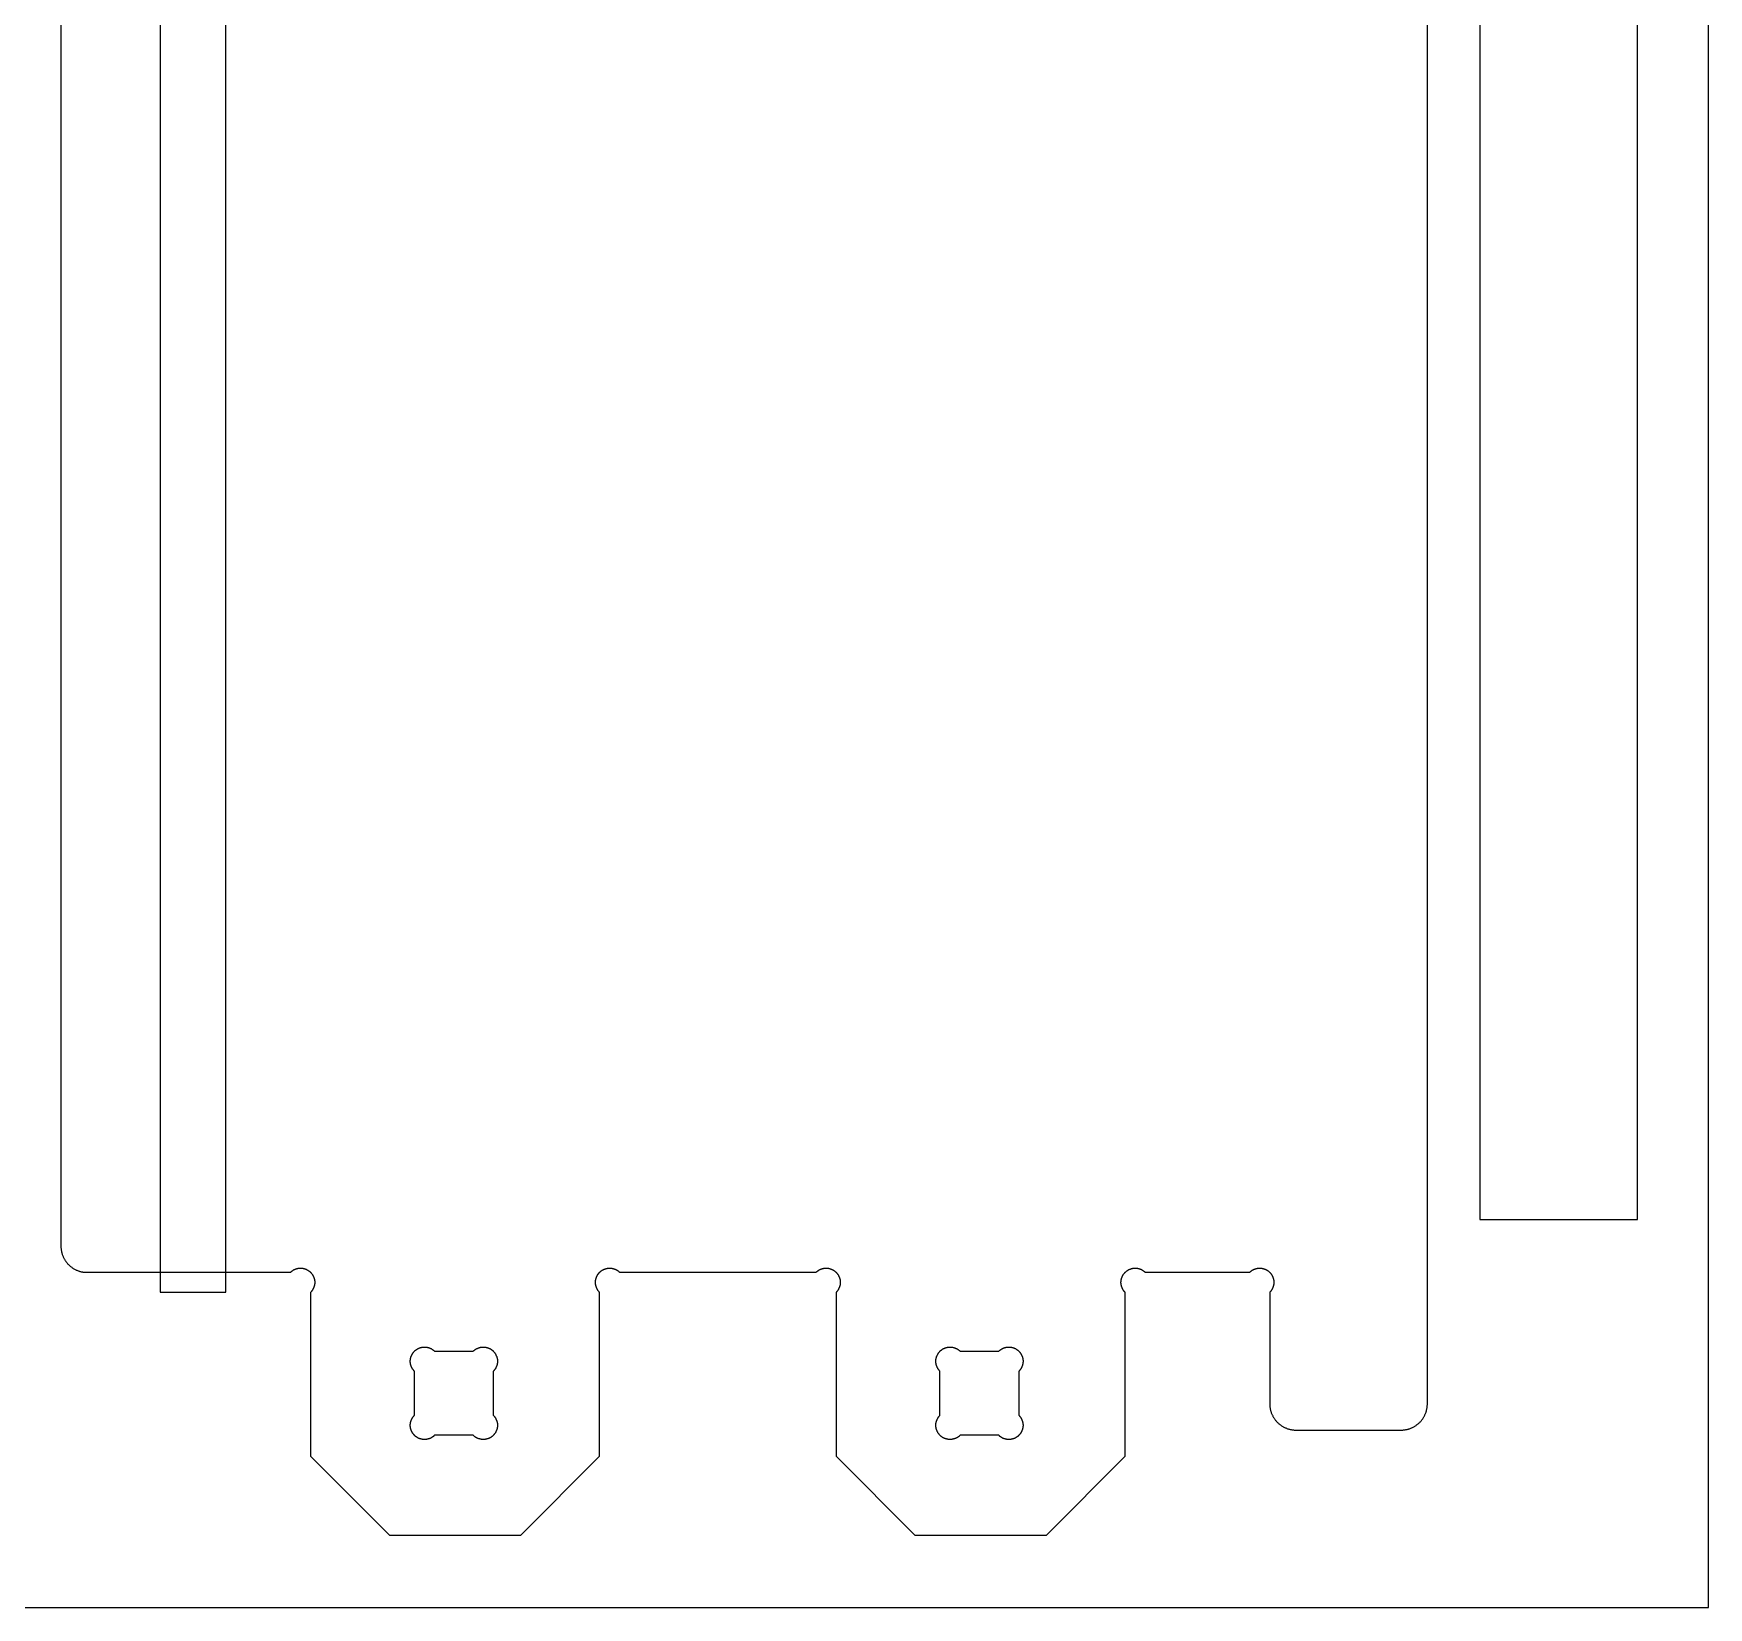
# Model space of a CAD drawing. Header units: inches. Extents: x -71.1 to 24.9, y -42.3 to 5.7.
# Drawn here: x 8.99 to 24.93, y -42.25 to -27.28 of the extents above; entities that cross this region are included whole.
import ezdxf

# ---------------------------------------------------------------- set-up
doc = ezdxf.new("R2010")
doc.units = ezdxf.units.IN
doc.header["$LTSCALE"] = 0.03937
doc.header["$MEASUREMENT"] = 0
for name, color, linetype, true_color in [('Default', 7, 'Continuous', 0x000000), ('pocket', 7, 'Continuous', 0x000000), ('profile - inside', 7, 'Continuous', 0x000000), ('profile - outside', 7, 'Continuous', 0x000000)]:
    doc.layers.add(name, color=color, linetype=linetype, true_color=true_color)

msp = doc.modelspace()

# ---------------------------------------------------------------- linework, layer by layer
at = {"layer": 'Default'}
msp.add_lwpolyline([(24.927, -42.253), (24.927, 5.747), (-71.073, 5.747), (-71.073, -42.253), (24.927, -42.253)], dxfattribs=at)
at = {"layer": 'pocket'}
for points in [[(10.196, -14.876), (10.196, -39.254)], [(10.821, -39.254), (10.821, -14.876)], [(10.196, -39.254), (10.821, -39.254)]]:
    msp.add_lwpolyline(points, dxfattribs=at)
at = {"layer": 'profile - inside'}
for points in [[(13.406, -39.911), (13.406, -39.914), (13.406, -39.917), (13.406, -39.92), (13.405, -39.923), (13.405, -39.926), (13.405, -39.929), (13.404, -39.932), (13.404, -39.935), (13.403, -39.938), (13.402, -39.942), (13.402, -39.945), (13.401, -39.948), (13.4, -39.951), (13.399, -39.954), (13.398, -39.957), (13.396, -39.96), (13.395, -39.964), (13.394, -39.967), (13.392, -39.97), (13.391, -39.973), (13.389, -39.976), (13.388, -39.979), (13.386, -39.982), (13.384, -39.985), (13.382, -39.987), (13.38, -39.99), (13.378, -39.993), (13.376, -39.996), (13.374, -39.998), (13.371, -40.001), (13.369, -40.004), (13.366, -40.006), (13.366, -40.424), (13.369, -40.427), (13.371, -40.429), (13.374, -40.432), (13.376, -40.435), (13.378, -40.437), (13.38, -40.44), (13.382, -40.443), (13.384, -40.446), (13.386, -40.449), (13.388, -40.452), (13.389, -40.455), (13.391, -40.458), (13.392, -40.461), (13.394, -40.464), (13.395, -40.467), (13.396, -40.47), (13.398, -40.473), (13.399, -40.476), (13.4, -40.48), (13.401, -40.483), (13.402, -40.486), (13.402, -40.489), (13.403, -40.492), (13.404, -40.495), (13.404, -40.498), (13.405, -40.501), (13.405, -40.505), (13.405, -40.508), (13.406, -40.511), (13.406, -40.514), (13.406, -40.517), (13.406, -40.52), (13.406, -40.523), (13.406, -40.526), (13.406, -40.529), (13.405, -40.532), (13.405, -40.535), (13.405, -40.538), (13.404, -40.541), (13.404, -40.544), (13.403, -40.548), (13.402, -40.551), (13.402, -40.554), (13.401, -40.557), (13.4, -40.56), (13.399, -40.563), (13.398, -40.566), (13.396, -40.569), (13.395, -40.573), (13.394, -40.576), (13.392, -40.579), (13.391, -40.582), (13.389, -40.585), (13.388, -40.588), (13.386, -40.591), (13.384, -40.594), (13.382, -40.597), (13.38, -40.599), (13.378, -40.602), (13.376, -40.605), (13.374, -40.608), (13.371, -40.61), (13.369, -40.613), (13.366, -40.615), (13.364, -40.618), (13.361, -40.62), (13.359, -40.622), (13.356, -40.625), (13.353, -40.627), (13.351, -40.629), (13.348, -40.631), (13.345, -40.633), (13.342, -40.635), (13.339, -40.636), (13.336, -40.638), (13.333, -40.64), (13.33, -40.641), (13.327, -40.643), (13.324, -40.644), (13.321, -40.645), (13.318, -40.647), (13.314, -40.648), (13.311, -40.649), (13.308, -40.65), (13.305, -40.65), (13.302, -40.651), (13.299, -40.652), (13.296, -40.653), (13.292, -40.653), (13.289, -40.654), (13.286, -40.654), (13.283, -40.654), (13.28, -40.654), (13.277, -40.655), (13.274, -40.655), (13.271, -40.655), (13.268, -40.655), (13.265, -40.655), (13.262, -40.654), (13.259, -40.654), (13.256, -40.654), (13.253, -40.654), (13.25, -40.653), (13.246, -40.653), (13.243, -40.652), (13.24, -40.651), (13.237, -40.65), (13.234, -40.65), (13.231, -40.649), (13.228, -40.648), (13.224, -40.647), (13.221, -40.645), (13.218, -40.644), (13.215, -40.643), (13.212, -40.641), (13.209, -40.64), (13.206, -40.638), (13.203, -40.636), (13.2, -40.635), (13.197, -40.633), (13.194, -40.631), (13.191, -40.629), (13.189, -40.627), (13.186, -40.625), (13.183, -40.622), (13.181, -40.62), (13.178, -40.618), (13.175, -40.615), (12.807, -40.615), (12.805, -40.618), (12.802, -40.62), (12.8, -40.622), (12.797, -40.625), (12.794, -40.627), (12.791, -40.629), (12.789, -40.631), (12.786, -40.633), (12.783, -40.635), (12.78, -40.636), (12.777, -40.638), (12.774, -40.64), (12.771, -40.641), (12.768, -40.643), (12.765, -40.644), (12.762, -40.645), (12.758, -40.647), (12.755, -40.648), (12.752, -40.649), (12.749, -40.65), (12.746, -40.65), (12.743, -40.651), (12.74, -40.652), (12.736, -40.653), (12.733, -40.653), (12.73, -40.654), (12.727, -40.654), (12.724, -40.654), (12.721, -40.654), (12.718, -40.655), (12.715, -40.655), (12.712, -40.655), (12.709, -40.655), (12.706, -40.655), (12.703, -40.654), (12.7, -40.654), (12.697, -40.654), (12.694, -40.654), (12.69, -40.653), (12.687, -40.653), (12.684, -40.652), (12.681, -40.651), (12.678, -40.65), (12.675, -40.65), (12.672, -40.649), (12.668, -40.648), (12.665, -40.647), (12.662, -40.645), (12.659, -40.644), (12.656, -40.643), (12.653, -40.641), (12.65, -40.64), (12.647, -40.638), (12.644, -40.636), (12.641, -40.635), (12.638, -40.633), (12.635, -40.631), (12.632, -40.629), (12.63, -40.627), (12.627, -40.625), (12.624, -40.622), (12.621, -40.62), (12.619, -40.618), (12.616, -40.615), (12.614, -40.613), (12.612, -40.61), (12.609, -40.608), (12.607, -40.605), (12.605, -40.602), (12.603, -40.599), (12.601, -40.597), (12.599, -40.594), (12.597, -40.591), (12.595, -40.588), (12.594, -40.585), (12.592, -40.582), (12.59, -40.579), (12.589, -40.576), (12.588, -40.573), (12.586, -40.569), (12.585, -40.566), (12.584, -40.563), (12.583, -40.56), (12.582, -40.557), (12.581, -40.554), (12.58, -40.551), (12.58, -40.548), (12.579, -40.544), (12.579, -40.541), (12.578, -40.538), (12.578, -40.535), (12.577, -40.532), (12.577, -40.529), (12.577, -40.526), (12.577, -40.523), (12.577, -40.52), (12.577, -40.517), (12.577, -40.514), (12.577, -40.511), (12.577, -40.508), (12.578, -40.505), (12.578, -40.501), (12.579, -40.498), (12.579, -40.495), (12.58, -40.492), (12.58, -40.489), (12.581, -40.486), (12.582, -40.483), (12.583, -40.48), (12.584, -40.476), (12.585, -40.473), (12.586, -40.47), (12.588, -40.467), (12.589, -40.464), (12.59, -40.461), (12.592, -40.458), (12.594, -40.455), (12.595, -40.452), (12.597, -40.449), (12.599, -40.446), (12.601, -40.443), (12.603, -40.44), (12.605, -40.437), (12.607, -40.435), (12.609, -40.432), (12.612, -40.429), (12.614, -40.427), (12.616, -40.424), (12.616, -40.006), (12.614, -40.004), (12.612, -40.001), (12.609, -39.998), (12.607, -39.996), (12.605, -39.993), (12.603, -39.99), (12.601, -39.987), (12.599, -39.985), (12.597, -39.982), (12.595, -39.979), (12.594, -39.976), (12.592, -39.973), (12.59, -39.97), (12.589, -39.967), (12.588, -39.964), (12.586, -39.96), (12.585, -39.957), (12.584, -39.954), (12.583, -39.951), (12.582, -39.948), (12.581, -39.945), (12.58, -39.942), (12.58, -39.938), (12.579, -39.935), (12.579, -39.932), (12.578, -39.929), (12.578, -39.926), (12.577, -39.923), (12.577, -39.92), (12.577, -39.917), (12.577, -39.914), (12.577, -39.911), (12.577, -39.908), (12.577, -39.905), (12.577, -39.902), (12.577, -39.899), (12.578, -39.896), (12.578, -39.892), (12.579, -39.889), (12.579, -39.886), (12.58, -39.883), (12.58, -39.88), (12.581, -39.877), (12.582, -39.874), (12.583, -39.87), (12.584, -39.867), (12.585, -39.864), (12.586, -39.861), (12.588, -39.858), (12.589, -39.855), (12.59, -39.852), (12.592, -39.849), (12.594, -39.846), (12.595, -39.843), (12.597, -39.84), (12.599, -39.837), (12.601, -39.834), (12.603, -39.831), (12.605, -39.828), (12.607, -39.826), (12.609, -39.823), (12.612, -39.82), (12.614, -39.818), (12.616, -39.815), (12.619, -39.813), (12.621, -39.81), (12.624, -39.808), (12.627, -39.806), (12.63, -39.804), (12.632, -39.802), (12.635, -39.8), (12.638, -39.798), (12.641, -39.796), (12.644, -39.794), (12.647, -39.792), (12.65, -39.791), (12.653, -39.789), (12.656, -39.788), (12.659, -39.786), (12.662, -39.785), (12.665, -39.784), (12.668, -39.783), (12.672, -39.782), (12.675, -39.781), (12.678, -39.78), (12.681, -39.779), (12.684, -39.779), (12.687, -39.778), (12.69, -39.777), (12.694, -39.777), (12.697, -39.777), (12.7, -39.776), (12.703, -39.776), (12.706, -39.776), (12.709, -39.776), (12.712, -39.776), (12.715, -39.776), (12.718, -39.776), (12.721, -39.776), (12.724, -39.776), (12.727, -39.777), (12.73, -39.777), (12.733, -39.777), (12.736, -39.778), (12.74, -39.779), (12.743, -39.779), (12.746, -39.78), (12.749, -39.781), (12.752, -39.782), (12.755, -39.783), (12.758, -39.784), (12.762, -39.785), (12.765, -39.786), (12.768, -39.788), (12.771, -39.789), (12.774, -39.791), (12.777, -39.792), (12.78, -39.794), (12.783, -39.796), (12.786, -39.798), (12.789, -39.8), (12.791, -39.802), (12.794, -39.804), (12.797, -39.806), (12.8, -39.808), (12.802, -39.81), (12.805, -39.813), (12.807, -39.815), (13.175, -39.815), (13.178, -39.813), (13.181, -39.81), (13.183, -39.808), (13.186, -39.806), (13.189, -39.804), (13.191, -39.802), (13.194, -39.8), (13.197, -39.798), (13.2, -39.796), (13.203, -39.794), (13.206, -39.792), (13.209, -39.791), (13.212, -39.789), (13.215, -39.788), (13.218, -39.786), (13.221, -39.785), (13.224, -39.784), (13.228, -39.783), (13.231, -39.782), (13.234, -39.781), (13.237, -39.78), (13.24, -39.779), (13.243, -39.779), (13.246, -39.778), (13.25, -39.777), (13.253, -39.777), (13.256, -39.777), (13.259, -39.776), (13.262, -39.776), (13.265, -39.776), (13.268, -39.776), (13.271, -39.776), (13.274, -39.776), (13.277, -39.776), (13.28, -39.776), (13.283, -39.776), (13.286, -39.777), (13.289, -39.777), (13.292, -39.777), (13.296, -39.778), (13.299, -39.779), (13.302, -39.779), (13.305, -39.78), (13.308, -39.781), (13.311, -39.782), (13.314, -39.783), (13.318, -39.784), (13.321, -39.785), (13.324, -39.786), (13.327, -39.788), (13.33, -39.789), (13.333, -39.791), (13.336, -39.792), (13.339, -39.794), (13.342, -39.796), (13.345, -39.798), (13.348, -39.8), (13.351, -39.802), (13.353, -39.804), (13.356, -39.806), (13.359, -39.808), (13.361, -39.81), (13.364, -39.813), (13.366, -39.815), (13.369, -39.818), (13.371, -39.82), (13.374, -39.823), (13.376, -39.826), (13.378, -39.828), (13.38, -39.831), (13.382, -39.834), (13.384, -39.837), (13.386, -39.84), (13.388, -39.843), (13.389, -39.846), (13.391, -39.849), (13.392, -39.852), (13.394, -39.855), (13.395, -39.858), (13.396, -39.861), (13.398, -39.864), (13.399, -39.867), (13.4, -39.87), (13.401, -39.874), (13.402, -39.877), (13.402, -39.88), (13.403, -39.883), (13.404, -39.886), (13.404, -39.889), (13.405, -39.892), (13.405, -39.896), (13.405, -39.899), (13.406, -39.902), (13.406, -39.905), (13.406, -39.908), (13.406, -39.911)], [(18.406, -39.911), (18.406, -39.914), (18.406, -39.917), (18.406, -39.92), (18.405, -39.923), (18.405, -39.926), (18.405, -39.929), (18.404, -39.932), (18.404, -39.935), (18.403, -39.938), (18.402, -39.942), (18.402, -39.945), (18.401, -39.948), (18.4, -39.951), (18.399, -39.954), (18.398, -39.957), (18.396, -39.96), (18.395, -39.964), (18.394, -39.967), (18.392, -39.97), (18.391, -39.973), (18.389, -39.976), (18.388, -39.979), (18.386, -39.982), (18.384, -39.985), (18.382, -39.987), (18.38, -39.99), (18.378, -39.993), (18.376, -39.996), (18.374, -39.998), (18.371, -40.001), (18.369, -40.004), (18.366, -40.006), (18.366, -40.424), (18.369, -40.427), (18.371, -40.429), (18.374, -40.432), (18.376, -40.435), (18.378, -40.437), (18.38, -40.44), (18.382, -40.443), (18.384, -40.446), (18.386, -40.449), (18.388, -40.452), (18.389, -40.455), (18.391, -40.458), (18.392, -40.461), (18.394, -40.464), (18.395, -40.467), (18.396, -40.47), (18.398, -40.473), (18.399, -40.476), (18.4, -40.48), (18.401, -40.483), (18.402, -40.486), (18.402, -40.489), (18.403, -40.492), (18.404, -40.495), (18.404, -40.498), (18.405, -40.501), (18.405, -40.505), (18.405, -40.508), (18.406, -40.511), (18.406, -40.514), (18.406, -40.517), (18.406, -40.52), (18.406, -40.523), (18.406, -40.526), (18.406, -40.529), (18.405, -40.532), (18.405, -40.535), (18.405, -40.538), (18.404, -40.541), (18.404, -40.544), (18.403, -40.548), (18.402, -40.551), (18.402, -40.554), (18.401, -40.557), (18.4, -40.56), (18.399, -40.563), (18.398, -40.566), (18.396, -40.569), (18.395, -40.573), (18.394, -40.576), (18.392, -40.579), (18.391, -40.582), (18.389, -40.585), (18.388, -40.588), (18.386, -40.591), (18.384, -40.594), (18.382, -40.597), (18.38, -40.599), (18.378, -40.602), (18.376, -40.605), (18.374, -40.608), (18.371, -40.61), (18.369, -40.613), (18.366, -40.615), (18.364, -40.618), (18.361, -40.62), (18.359, -40.622), (18.356, -40.625), (18.353, -40.627), (18.351, -40.629), (18.348, -40.631), (18.345, -40.633), (18.342, -40.635), (18.339, -40.636), (18.336, -40.638), (18.333, -40.64), (18.33, -40.641), (18.327, -40.643), (18.324, -40.644), (18.321, -40.645), (18.318, -40.647), (18.314, -40.648), (18.311, -40.649), (18.308, -40.65), (18.305, -40.65), (18.302, -40.651), (18.299, -40.652), (18.296, -40.653), (18.292, -40.653), (18.289, -40.654), (18.286, -40.654), (18.283, -40.654), (18.28, -40.654), (18.277, -40.655), (18.274, -40.655), (18.271, -40.655), (18.268, -40.655), (18.265, -40.655), (18.262, -40.654), (18.259, -40.654), (18.256, -40.654), (18.253, -40.654), (18.25, -40.653), (18.246, -40.653), (18.243, -40.652), (18.24, -40.651), (18.237, -40.65), (18.234, -40.65), (18.231, -40.649), (18.228, -40.648), (18.224, -40.647), (18.221, -40.645), (18.218, -40.644), (18.215, -40.643), (18.212, -40.641), (18.209, -40.64), (18.206, -40.638), (18.203, -40.636), (18.2, -40.635), (18.197, -40.633), (18.194, -40.631), (18.191, -40.629), (18.189, -40.627), (18.186, -40.625), (18.183, -40.622), (18.181, -40.62), (18.178, -40.618), (18.175, -40.615), (17.807, -40.615), (17.805, -40.618), (17.802, -40.62), (17.8, -40.622), (17.797, -40.625), (17.794, -40.627), (17.791, -40.629), (17.789, -40.631), (17.786, -40.633), (17.783, -40.635), (17.78, -40.636), (17.777, -40.638), (17.774, -40.64), (17.771, -40.641), (17.768, -40.643), (17.765, -40.644), (17.762, -40.645), (17.758, -40.647), (17.755, -40.648), (17.752, -40.649), (17.749, -40.65), (17.746, -40.65), (17.743, -40.651), (17.74, -40.652), (17.736, -40.653), (17.733, -40.653), (17.73, -40.654), (17.727, -40.654), (17.724, -40.654), (17.721, -40.654), (17.718, -40.655), (17.715, -40.655), (17.712, -40.655), (17.709, -40.655), (17.706, -40.655), (17.703, -40.654), (17.7, -40.654), (17.697, -40.654), (17.694, -40.654), (17.69, -40.653), (17.687, -40.653), (17.684, -40.652), (17.681, -40.651), (17.678, -40.65), (17.675, -40.65), (17.672, -40.649), (17.668, -40.648), (17.665, -40.647), (17.662, -40.645), (17.659, -40.644), (17.656, -40.643), (17.653, -40.641), (17.65, -40.64), (17.647, -40.638), (17.644, -40.636), (17.641, -40.635), (17.638, -40.633), (17.635, -40.631), (17.632, -40.629), (17.63, -40.627), (17.627, -40.625), (17.624, -40.622), (17.621, -40.62), (17.619, -40.618), (17.616, -40.615), (17.614, -40.613), (17.612, -40.61), (17.609, -40.608), (17.607, -40.605), (17.605, -40.602), (17.603, -40.599), (17.601, -40.597), (17.599, -40.594), (17.597, -40.591), (17.595, -40.588), (17.594, -40.585), (17.592, -40.582), (17.59, -40.579), (17.589, -40.576), (17.588, -40.573), (17.586, -40.569), (17.585, -40.566), (17.584, -40.563), (17.583, -40.56), (17.582, -40.557), (17.581, -40.554), (17.58, -40.551), (17.58, -40.548), (17.579, -40.544), (17.579, -40.541), (17.578, -40.538), (17.578, -40.535), (17.577, -40.532), (17.577, -40.529), (17.577, -40.526), (17.577, -40.523), (17.577, -40.52), (17.577, -40.517), (17.577, -40.514), (17.577, -40.511), (17.577, -40.508), (17.578, -40.505), (17.578, -40.501), (17.579, -40.498), (17.579, -40.495), (17.58, -40.492), (17.58, -40.489), (17.581, -40.486), (17.582, -40.483), (17.583, -40.48), (17.584, -40.476), (17.585, -40.473), (17.586, -40.47), (17.588, -40.467), (17.589, -40.464), (17.59, -40.461), (17.592, -40.458), (17.594, -40.455), (17.595, -40.452), (17.597, -40.449), (17.599, -40.446), (17.601, -40.443), (17.603, -40.44), (17.605, -40.437), (17.607, -40.435), (17.609, -40.432), (17.612, -40.429), (17.614, -40.427), (17.616, -40.424), (17.616, -40.006), (17.614, -40.004), (17.612, -40.001), (17.609, -39.998), (17.607, -39.996), (17.605, -39.993), (17.603, -39.99), (17.601, -39.987), (17.599, -39.985), (17.597, -39.982), (17.595, -39.979), (17.594, -39.976), (17.592, -39.973), (17.59, -39.97), (17.589, -39.967), (17.588, -39.964), (17.586, -39.96), (17.585, -39.957), (17.584, -39.954), (17.583, -39.951), (17.582, -39.948), (17.581, -39.945), (17.58, -39.942), (17.58, -39.938), (17.579, -39.935), (17.579, -39.932), (17.578, -39.929), (17.578, -39.926), (17.577, -39.923), (17.577, -39.92), (17.577, -39.917), (17.577, -39.914), (17.577, -39.911), (17.577, -39.908), (17.577, -39.905), (17.577, -39.902), (17.577, -39.899), (17.578, -39.896), (17.578, -39.892), (17.579, -39.889), (17.579, -39.886), (17.58, -39.883), (17.58, -39.88), (17.581, -39.877), (17.582, -39.874), (17.583, -39.87), (17.584, -39.867), (17.585, -39.864), (17.586, -39.861), (17.588, -39.858), (17.589, -39.855), (17.59, -39.852), (17.592, -39.849), (17.594, -39.846), (17.595, -39.843), (17.597, -39.84), (17.599, -39.837), (17.601, -39.834), (17.603, -39.831), (17.605, -39.828), (17.607, -39.826), (17.609, -39.823), (17.612, -39.82), (17.614, -39.818), (17.616, -39.815), (17.619, -39.813), (17.621, -39.81), (17.624, -39.808), (17.627, -39.806), (17.63, -39.804), (17.632, -39.802), (17.635, -39.8), (17.638, -39.798), (17.641, -39.796), (17.644, -39.794), (17.647, -39.792), (17.65, -39.791), (17.653, -39.789), (17.656, -39.788), (17.659, -39.786), (17.662, -39.785), (17.665, -39.784), (17.668, -39.783), (17.672, -39.782), (17.675, -39.781), (17.678, -39.78), (17.681, -39.779), (17.684, -39.779), (17.687, -39.778), (17.69, -39.777), (17.694, -39.777), (17.697, -39.777), (17.7, -39.776), (17.703, -39.776), (17.706, -39.776), (17.709, -39.776), (17.712, -39.776), (17.715, -39.776), (17.718, -39.776), (17.721, -39.776), (17.724, -39.776), (17.727, -39.777), (17.73, -39.777), (17.733, -39.777), (17.736, -39.778), (17.74, -39.779), (17.743, -39.779), (17.746, -39.78), (17.749, -39.781), (17.752, -39.782), (17.755, -39.783), (17.758, -39.784), (17.762, -39.785), (17.765, -39.786), (17.768, -39.788), (17.771, -39.789), (17.774, -39.791), (17.777, -39.792), (17.78, -39.794), (17.783, -39.796), (17.786, -39.798), (17.789, -39.8), (17.791, -39.802), (17.794, -39.804), (17.797, -39.806), (17.8, -39.808), (17.802, -39.81), (17.805, -39.813), (17.807, -39.815), (18.175, -39.815), (18.178, -39.813), (18.181, -39.81), (18.183, -39.808), (18.186, -39.806), (18.189, -39.804), (18.191, -39.802), (18.194, -39.8), (18.197, -39.798), (18.2, -39.796), (18.203, -39.794), (18.206, -39.792), (18.209, -39.791), (18.212, -39.789), (18.215, -39.788), (18.218, -39.786), (18.221, -39.785), (18.224, -39.784), (18.228, -39.783), (18.231, -39.782), (18.234, -39.781), (18.237, -39.78), (18.24, -39.779), (18.243, -39.779), (18.246, -39.778), (18.25, -39.777), (18.253, -39.777), (18.256, -39.777), (18.259, -39.776), (18.262, -39.776), (18.265, -39.776), (18.268, -39.776), (18.271, -39.776), (18.274, -39.776), (18.277, -39.776), (18.28, -39.776), (18.283, -39.776), (18.286, -39.777), (18.289, -39.777), (18.292, -39.777), (18.296, -39.778), (18.299, -39.779), (18.302, -39.779), (18.305, -39.78), (18.308, -39.781), (18.311, -39.782), (18.314, -39.783), (18.318, -39.784), (18.321, -39.785), (18.324, -39.786), (18.327, -39.788), (18.33, -39.789), (18.333, -39.791), (18.336, -39.792), (18.339, -39.794), (18.342, -39.796), (18.345, -39.798), (18.348, -39.8), (18.351, -39.802), (18.353, -39.804), (18.356, -39.806), (18.359, -39.808), (18.361, -39.81), (18.364, -39.813), (18.366, -39.815), (18.369, -39.818), (18.371, -39.82), (18.374, -39.823), (18.376, -39.826), (18.378, -39.828), (18.38, -39.831), (18.382, -39.834), (18.384, -39.837), (18.386, -39.84), (18.388, -39.843), (18.389, -39.846), (18.391, -39.849), (18.392, -39.852), (18.394, -39.855), (18.395, -39.858), (18.396, -39.861), (18.398, -39.864), (18.399, -39.867), (18.4, -39.87), (18.401, -39.874), (18.402, -39.877), (18.402, -39.88), (18.403, -39.883), (18.404, -39.886), (18.404, -39.889), (18.405, -39.892), (18.405, -39.896), (18.405, -39.899), (18.406, -39.902), (18.406, -39.905), (18.406, -39.908), (18.406, -39.911)]]:
    msp.add_lwpolyline(points, dxfattribs=at)
at = {"layer": 'profile - outside'}
for points in [[(10.197, -39.065), (11.437, -39.065), (11.439, -39.063), (11.442, -39.06), (11.445, -39.058), (11.447, -39.056), (11.45, -39.054), (11.453, -39.052), (11.456, -39.05), (11.459, -39.048), (11.461, -39.046), (11.464, -39.044), (11.467, -39.042), (11.47, -39.041), (11.473, -39.039), (11.477, -39.038), (11.48, -39.036), (11.483, -39.035), (11.486, -39.034), (11.489, -39.033), (11.492, -39.032), (11.495, -39.031), (11.498, -39.03), (11.502, -39.029), (11.505, -39.028), (11.508, -39.028), (11.511, -39.027), (11.514, -39.027), (11.517, -39.026), (11.52, -39.026), (11.523, -39.026), (11.526, -39.026), (11.529, -39.026), (11.532, -39.026), (11.535, -39.026), (11.538, -39.026), (11.541, -39.026), (11.545, -39.026), (11.548, -39.026), (11.551, -39.027), (11.554, -39.027), (11.557, -39.028), (11.56, -39.028), (11.563, -39.029), (11.566, -39.03), (11.57, -39.031), (11.573, -39.032), (11.576, -39.033), (11.579, -39.034), (11.582, -39.035), (11.585, -39.036), (11.588, -39.038), (11.591, -39.039), (11.594, -39.041), (11.597, -39.042), (11.6, -39.044), (11.603, -39.046), (11.606, -39.048), (11.609, -39.05), (11.612, -39.052), (11.615, -39.054), (11.618, -39.056), (11.62, -39.058), (11.623, -39.06), (11.625, -39.063), (11.628, -39.065), (11.63, -39.068), (11.633, -39.07), (11.635, -39.073), (11.637, -39.076), (11.639, -39.078), (11.641, -39.081), (11.643, -39.084), (11.645, -39.087), (11.647, -39.09), (11.649, -39.093), (11.651, -39.096), (11.652, -39.099), (11.654, -39.102), (11.655, -39.105), (11.657, -39.108), (11.658, -39.111), (11.659, -39.114), (11.66, -39.117), (11.661, -39.12), (11.662, -39.123), (11.663, -39.127), (11.664, -39.13), (11.665, -39.133), (11.665, -39.136), (11.666, -39.139), (11.666, -39.142), (11.667, -39.145), (11.667, -39.148), (11.667, -39.152), (11.667, -39.155), (11.667, -39.158), (11.667, -39.161), (11.667, -39.164), (11.667, -39.167), (11.667, -39.17), (11.667, -39.173), (11.667, -39.176), (11.666, -39.179), (11.666, -39.182), (11.665, -39.185), (11.665, -39.188), (11.664, -39.191), (11.663, -39.195), (11.662, -39.198), (11.661, -39.201), (11.66, -39.204), (11.659, -39.207), (11.658, -39.21), (11.657, -39.213), (11.655, -39.217), (11.654, -39.22), (11.652, -39.223), (11.651, -39.226), (11.649, -39.229), (11.647, -39.232), (11.645, -39.234), (11.643, -39.237), (11.641, -39.24), (11.639, -39.243), (11.637, -39.246), (11.635, -39.248), (11.633, -39.251), (11.63, -39.254), (11.628, -39.256), (11.628, -40.815), (12.378, -41.565), (13.628, -41.565), (14.378, -40.815), (14.378, -39.256), (14.375, -39.254), (14.373, -39.251), (14.371, -39.248), (14.369, -39.246), (14.366, -39.243), (14.364, -39.24), (14.362, -39.237), (14.36, -39.234), (14.358, -39.232), (14.357, -39.229), (14.355, -39.226), (14.353, -39.223), (14.352, -39.22), (14.35, -39.217), (14.349, -39.213), (14.348, -39.21), (14.347, -39.207), (14.346, -39.204), (14.344, -39.201), (14.344, -39.198), (14.343, -39.195), (14.342, -39.191), (14.341, -39.188), (14.341, -39.185), (14.34, -39.182), (14.34, -39.179), (14.339, -39.176), (14.339, -39.173), (14.339, -39.17), (14.338, -39.167), (14.338, -39.164), (14.338, -39.161), (14.338, -39.158), (14.338, -39.155), (14.339, -39.152), (14.339, -39.148), (14.339, -39.145), (14.34, -39.142), (14.34, -39.139), (14.341, -39.136), (14.341, -39.133), (14.342, -39.13), (14.343, -39.127), (14.344, -39.123), (14.344, -39.12), (14.346, -39.117), (14.347, -39.114), (14.348, -39.111), (14.349, -39.108), (14.35, -39.105), (14.352, -39.102), (14.353, -39.099), (14.355, -39.096), (14.357, -39.093), (14.358, -39.09), (14.36, -39.087), (14.362, -39.084), (14.364, -39.081), (14.366, -39.078), (14.369, -39.076), (14.371, -39.073), (14.373, -39.07), (14.375, -39.068), (14.378, -39.065), (14.38, -39.063), (14.383, -39.06), (14.386, -39.058), (14.388, -39.056), (14.391, -39.054), (14.394, -39.052), (14.397, -39.05), (14.399, -39.048), (14.402, -39.046), (14.405, -39.044), (14.408, -39.042), (14.411, -39.041), (14.414, -39.039), (14.417, -39.038), (14.421, -39.036), (14.424, -39.035), (14.427, -39.034), (14.43, -39.033), (14.433, -39.032), (14.436, -39.031), (14.439, -39.03), (14.442, -39.029), (14.446, -39.028), (14.449, -39.028), (14.452, -39.027), (14.455, -39.027), (14.458, -39.026), (14.461, -39.026), (14.464, -39.026), (14.467, -39.026), (14.47, -39.026), (14.473, -39.026), (14.476, -39.026), (14.479, -39.026), (14.482, -39.026), (14.485, -39.026), (14.489, -39.026), (14.492, -39.027), (14.495, -39.027), (14.498, -39.028), (14.501, -39.028), (14.504, -39.029), (14.507, -39.03), (14.51, -39.031), (14.514, -39.032), (14.517, -39.033), (14.52, -39.034), (14.523, -39.035), (14.526, -39.036), (14.529, -39.038), (14.532, -39.039), (14.535, -39.041), (14.538, -39.042), (14.541, -39.044), (14.544, -39.046), (14.547, -39.048), (14.55, -39.05), (14.553, -39.052), (14.556, -39.054), (14.558, -39.056), (14.561, -39.058), (14.564, -39.06), (14.566, -39.063), (14.569, -39.065), (14.753, -39.065), (16.437, -39.065), (16.439, -39.063), (16.442, -39.06), (16.445, -39.058), (16.447, -39.056), (16.45, -39.054), (16.453, -39.052), (16.456, -39.05), (16.459, -39.048), (16.461, -39.046), (16.464, -39.044), (16.467, -39.042), (16.47, -39.041), (16.473, -39.039), (16.477, -39.038), (16.48, -39.036), (16.483, -39.035), (16.486, -39.034), (16.489, -39.033), (16.492, -39.032), (16.495, -39.031), (16.498, -39.03), (16.502, -39.029), (16.505, -39.028), (16.508, -39.028), (16.511, -39.027), (16.514, -39.027), (16.517, -39.026), (16.52, -39.026), (16.523, -39.026), (16.526, -39.026), (16.529, -39.026), (16.532, -39.026), (16.535, -39.026), (16.538, -39.026), (16.541, -39.026), (16.545, -39.026), (16.548, -39.026), (16.551, -39.027), (16.554, -39.027), (16.557, -39.028), (16.56, -39.028), (16.563, -39.029), (16.566, -39.03), (16.57, -39.031), (16.573, -39.032), (16.576, -39.033), (16.579, -39.034), (16.582, -39.035), (16.585, -39.036), (16.588, -39.038), (16.591, -39.039), (16.594, -39.041), (16.597, -39.042), (16.6, -39.044), (16.603, -39.046), (16.606, -39.048), (16.609, -39.05), (16.612, -39.052), (16.615, -39.054), (16.618, -39.056), (16.62, -39.058), (16.623, -39.06), (16.625, -39.063), (16.628, -39.065), (16.63, -39.068), (16.633, -39.07), (16.635, -39.073), (16.637, -39.076), (16.639, -39.078), (16.641, -39.081), (16.643, -39.084), (16.645, -39.087), (16.647, -39.09), (16.649, -39.093), (16.651, -39.096), (16.652, -39.099), (16.654, -39.102), (16.655, -39.105), (16.657, -39.108), (16.658, -39.111), (16.659, -39.114), (16.66, -39.117), (16.661, -39.12), (16.662, -39.123), (16.663, -39.127), (16.664, -39.13), (16.665, -39.133), (16.665, -39.136), (16.666, -39.139), (16.666, -39.142), (16.667, -39.145), (16.667, -39.148), (16.667, -39.152), (16.667, -39.155), (16.667, -39.158), (16.667, -39.161), (16.667, -39.164), (16.667, -39.167), (16.667, -39.17), (16.667, -39.173), (16.667, -39.176), (16.666, -39.179), (16.666, -39.182), (16.665, -39.185), (16.665, -39.188), (16.664, -39.191), (16.663, -39.195), (16.662, -39.198), (16.661, -39.201), (16.66, -39.204), (16.659, -39.207), (16.658, -39.21), (16.657, -39.213), (16.655, -39.217), (16.654, -39.22), (16.652, -39.223), (16.651, -39.226), (16.649, -39.229), (16.647, -39.232), (16.645, -39.234), (16.643, -39.237), (16.641, -39.24), (16.639, -39.243), (16.637, -39.246), (16.635, -39.248), (16.633, -39.251), (16.63, -39.254), (16.628, -39.256), (16.628, -40.815), (17.378, -41.565), (18.628, -41.565), (19.378, -40.815), (19.378, -39.256), (19.375, -39.254), (19.373, -39.251), (19.371, -39.248), (19.369, -39.246), (19.366, -39.243), (19.364, -39.24), (19.362, -39.237), (19.36, -39.234), (19.358, -39.232), (19.357, -39.229), (19.355, -39.226), (19.353, -39.223), (19.352, -39.22), (19.35, -39.217), (19.349, -39.213), (19.348, -39.21), (19.347, -39.207), (19.346, -39.204), (19.344, -39.201), (19.344, -39.198), (19.343, -39.195), (19.342, -39.191), (19.341, -39.188), (19.341, -39.185), (19.34, -39.182), (19.34, -39.179), (19.339, -39.176), (19.339, -39.173), (19.339, -39.17), (19.338, -39.167), (19.338, -39.164), (19.338, -39.161), (19.338, -39.158), (19.338, -39.155), (19.339, -39.152), (19.339, -39.148), (19.339, -39.145), (19.34, -39.142), (19.34, -39.139), (19.341, -39.136), (19.341, -39.133), (19.342, -39.13), (19.343, -39.127), (19.344, -39.123), (19.344, -39.12), (19.346, -39.117), (19.347, -39.114), (19.348, -39.111), (19.349, -39.108), (19.35, -39.105), (19.352, -39.102), (19.353, -39.099), (19.355, -39.096), (19.357, -39.093), (19.358, -39.09), (19.36, -39.087), (19.362, -39.084), (19.364, -39.081), (19.366, -39.078), (19.369, -39.076), (19.371, -39.073), (19.373, -39.07), (19.375, -39.068), (19.378, -39.065), (19.38, -39.063), (19.383, -39.06), (19.386, -39.058), (19.388, -39.056), (19.391, -39.054), (19.394, -39.052), (19.397, -39.05), (19.399, -39.048), (19.402, -39.046), (19.405, -39.044), (19.408, -39.042), (19.411, -39.041), (19.414, -39.039), (19.417, -39.038), (19.421, -39.036), (19.424, -39.035), (19.427, -39.034), (19.43, -39.033), (19.433, -39.032), (19.436, -39.031), (19.439, -39.03), (19.442, -39.029), (19.446, -39.028), (19.449, -39.028), (19.452, -39.027), (19.455, -39.027), (19.458, -39.026), (19.461, -39.026), (19.464, -39.026), (19.467, -39.026), (19.47, -39.026), (19.473, -39.026), (19.476, -39.026), (19.479, -39.026), (19.482, -39.026), (19.485, -39.026), (19.489, -39.026), (19.492, -39.027), (19.495, -39.027), (19.498, -39.028), (19.501, -39.028), (19.504, -39.029), (19.507, -39.03), (19.51, -39.031), (19.514, -39.032), (19.517, -39.033), (19.52, -39.034), (19.523, -39.035), (19.526, -39.036), (19.529, -39.038), (19.532, -39.039), (19.535, -39.041), (19.538, -39.042), (19.541, -39.044), (19.544, -39.046), (19.547, -39.048), (19.55, -39.05), (19.553, -39.052), (19.556, -39.054), (19.558, -39.056), (19.561, -39.058), (19.564, -39.06), (19.566, -39.063), (19.569, -39.065), (20.562, -39.065), (20.564, -39.063), (20.567, -39.06), (20.57, -39.058), (20.572, -39.056), (20.575, -39.054), (20.578, -39.052), (20.581, -39.05), (20.584, -39.048), (20.586, -39.046), (20.589, -39.044), (20.592, -39.042), (20.595, -39.041), (20.598, -39.039), (20.602, -39.038), (20.605, -39.036), (20.608, -39.035), (20.611, -39.034), (20.614, -39.033), (20.617, -39.032), (20.62, -39.031), (20.623, -39.03), (20.627, -39.029), (20.63, -39.028), (20.633, -39.028), (20.636, -39.027), (20.639, -39.027), (20.642, -39.026), (20.645, -39.026), (20.648, -39.026), (20.651, -39.026), (20.654, -39.026), (20.657, -39.026), (20.66, -39.026), (20.663, -39.026), (20.666, -39.026), (20.67, -39.026), (20.673, -39.026), (20.676, -39.027), (20.679, -39.027), (20.682, -39.028), (20.685, -39.028), (20.688, -39.029), (20.691, -39.03), (20.695, -39.031), (20.698, -39.032), (20.701, -39.033), (20.704, -39.034), (20.707, -39.035), (20.71, -39.036), (20.713, -39.038), (20.716, -39.039), (20.719, -39.041), (20.722, -39.042), (20.725, -39.044), (20.728, -39.046), (20.731, -39.048), (20.734, -39.05), (20.737, -39.052), (20.74, -39.054), (20.743, -39.056), (20.745, -39.058), (20.748, -39.06), (20.75, -39.063), (20.753, -39.065), (20.755, -39.068), (20.758, -39.07), (20.76, -39.073), (20.762, -39.076), (20.764, -39.078), (20.766, -39.081), (20.768, -39.084), (20.77, -39.087), (20.772, -39.09), (20.774, -39.093), (20.776, -39.096), (20.777, -39.099), (20.779, -39.102), (20.78, -39.105), (20.782, -39.108), (20.783, -39.111), (20.784, -39.114), (20.785, -39.117), (20.786, -39.12), (20.787, -39.123), (20.788, -39.127), (20.789, -39.13), (20.79, -39.133), (20.79, -39.136), (20.791, -39.139), (20.791, -39.142), (20.792, -39.145), (20.792, -39.148), (20.792, -39.152), (20.792, -39.155), (20.792, -39.158), (20.792, -39.161), (20.792, -39.164), (20.792, -39.167), (20.792, -39.17), (20.792, -39.173), (20.792, -39.176), (20.791, -39.179), (20.791, -39.182), (20.79, -39.185), (20.79, -39.188), (20.789, -39.191), (20.788, -39.195), (20.787, -39.198), (20.786, -39.201), (20.785, -39.204), (20.784, -39.207), (20.783, -39.21), (20.782, -39.213), (20.78, -39.217), (20.779, -39.22), (20.777, -39.223), (20.776, -39.226), (20.774, -39.229), (20.772, -39.232), (20.77, -39.234), (20.768, -39.237), (20.766, -39.24), (20.764, -39.243), (20.762, -39.246), (20.76, -39.248), (20.758, -39.251), (20.755, -39.254), (20.753, -39.256), (20.753, -40.315), (20.753, -40.321), (20.753, -40.326), (20.753, -40.332), (20.754, -40.338), (20.754, -40.343), (20.755, -40.349), (20.756, -40.355), (20.757, -40.361), (20.758, -40.366), (20.759, -40.372), (20.761, -40.378), (20.763, -40.384), (20.764, -40.39), (20.766, -40.396), (20.768, -40.401), (20.77, -40.407), (20.773, -40.413), (20.775, -40.419), (20.778, -40.424), (20.781, -40.43), (20.784, -40.436), (20.787, -40.441), (20.79, -40.447), (20.794, -40.452), (20.797, -40.457), (20.801, -40.463), (20.805, -40.468), (20.809, -40.473), (20.813, -40.478), (20.817, -40.483), (20.822, -40.487), (20.826, -40.492), (20.831, -40.496), (20.835, -40.501), (20.84, -40.505), (20.845, -40.509), (20.85, -40.513), (20.856, -40.517), (20.861, -40.521), (20.866, -40.524), (20.871, -40.528), (20.877, -40.531), (20.882, -40.534), (20.888, -40.537), (20.894, -40.54), (20.899, -40.543), (20.905, -40.545), (20.911, -40.548), (20.917, -40.55), (20.922, -40.552), (20.928, -40.554), (20.934, -40.556), (20.94, -40.557), (20.946, -40.559), (20.952, -40.56), (20.957, -40.561), (20.963, -40.562), (20.969, -40.563), (20.975, -40.564), (20.98, -40.564), (20.986, -40.565), (20.992, -40.565), (20.997, -40.565), (21.003, -40.565), (22.003, -40.565), (22.008, -40.565), (22.014, -40.565), (22.02, -40.565), (22.025, -40.564), (22.031, -40.564), (22.037, -40.563), (22.043, -40.562), (22.048, -40.561), (22.054, -40.56), (22.06, -40.559), (22.066, -40.557), (22.072, -40.556), (22.077, -40.554), (22.083, -40.552), (22.089, -40.55), (22.095, -40.548), (22.101, -40.545), (22.106, -40.543), (22.112, -40.54), (22.118, -40.537), (22.123, -40.534), (22.129, -40.531), (22.134, -40.528), (22.14, -40.524), (22.145, -40.521), (22.15, -40.517), (22.155, -40.513), (22.16, -40.509), (22.165, -40.505), (22.17, -40.501), (22.175, -40.496), (22.18, -40.492), (22.184, -40.487), (22.189, -40.483), (22.193, -40.478), (22.197, -40.473), (22.201, -40.468), (22.205, -40.463), (22.209, -40.457), (22.212, -40.452), (22.216, -40.447), (22.219, -40.441), (22.222, -40.436), (22.225, -40.43), (22.228, -40.424), (22.23, -40.419), (22.233, -40.413), (22.235, -40.407), (22.238, -40.401), (22.24, -40.396), (22.241, -40.39), (22.243, -40.384), (22.245, -40.378), (22.246, -40.372), (22.248, -40.366), (22.249, -40.361), (22.25, -40.355), (22.251, -40.349), (22.251, -40.343), (22.252, -40.338), (22.252, -40.332), (22.253, -40.326), (22.253, -40.321), (22.253, -40.315), (22.253, -39.065), (22.253, -13.815)], [(9.253, -15.315), (9.253, -38.815), (9.253, -38.821), (9.253, -38.826), (9.253, -38.832), (9.254, -38.838), (9.254, -38.843), (9.255, -38.849), (9.256, -38.855), (9.257, -38.861), (9.258, -38.866), (9.259, -38.872), (9.261, -38.878), (9.263, -38.884), (9.264, -38.89), (9.266, -38.896), (9.268, -38.901), (9.27, -38.907), (9.273, -38.913), (9.275, -38.919), (9.278, -38.924), (9.281, -38.93), (9.284, -38.936), (9.287, -38.941), (9.29, -38.947), (9.294, -38.952), (9.297, -38.957), (9.301, -38.963), (9.305, -38.968), (9.309, -38.973), (9.313, -38.978), (9.317, -38.983), (9.322, -38.987), (9.326, -38.992), (9.331, -38.996), (9.335, -39.001), (9.34, -39.005), (9.345, -39.009), (9.35, -39.013), (9.356, -39.017), (9.361, -39.021), (9.366, -39.024), (9.371, -39.028), (9.377, -39.031), (9.382, -39.034), (9.388, -39.037), (9.394, -39.04), (9.399, -39.043), (9.405, -39.045), (9.411, -39.048), (9.417, -39.05), (9.422, -39.052), (9.428, -39.054), (9.434, -39.056), (9.44, -39.057), (9.446, -39.059), (9.452, -39.06), (9.457, -39.061), (9.463, -39.062), (9.469, -39.063), (9.475, -39.064), (9.48, -39.064), (9.486, -39.065), (9.492, -39.065), (9.497, -39.065), (9.503, -39.065), (10.197, -39.065)], [(22.753, -17.457), (22.753, -38.168)], [(24.253, -38.168), (24.253, -17.457)], [(22.753, -38.168), (22.753, -38.418)], [(24.253, -38.418), (24.253, -38.168)], [(22.753, -38.418), (22.753, -38.562)], [(22.753, -38.562), (24.253, -38.562)], [(24.253, -38.562), (24.253, -38.418)]]:
    msp.add_lwpolyline(points, dxfattribs=at)

doc.saveas('drawing.dxf')
